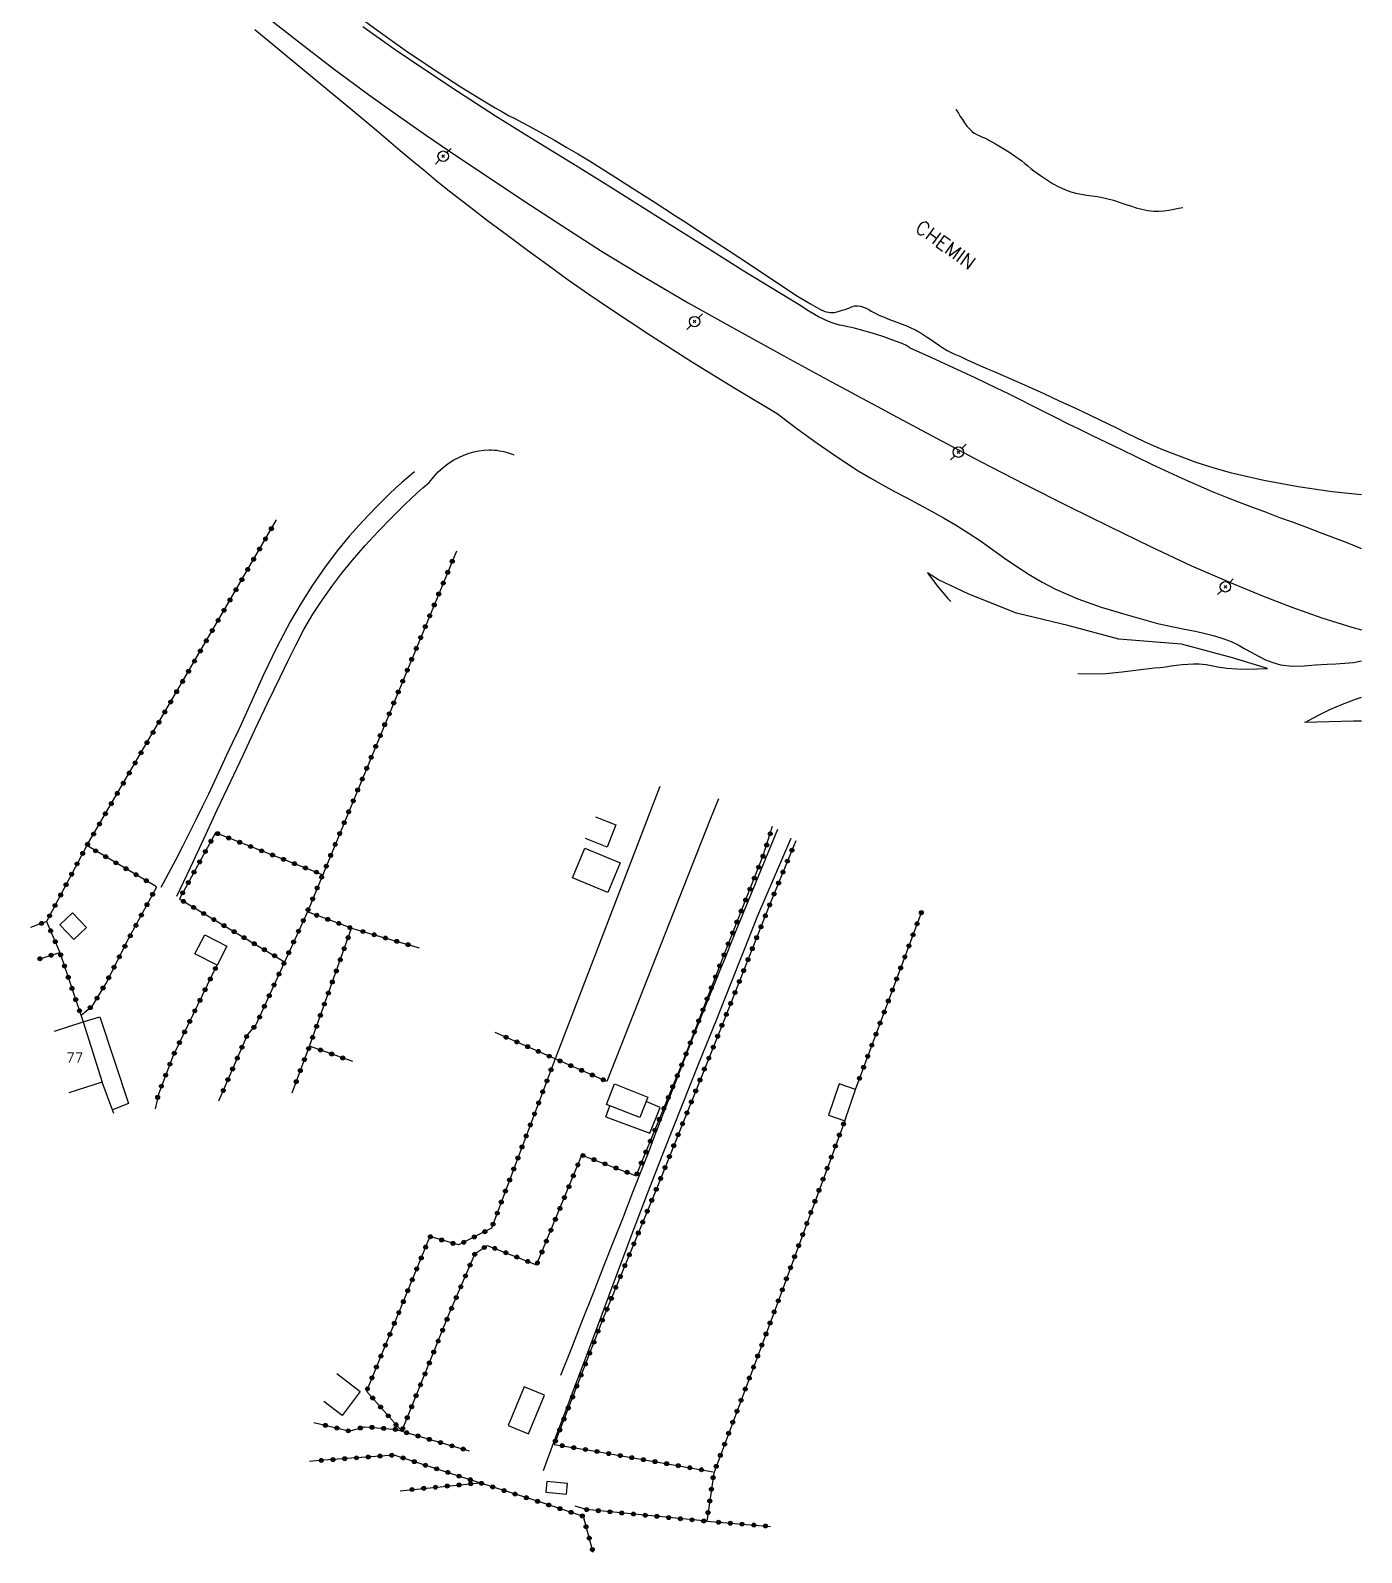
# Model space of a CAD drawing. Header units: millimetres. Extents: x 112268 to 113000, y 154998 to 156000.
# Drawn here: x 112830.5 to 113000, y 155309.7 to 155503.5 of the extents above; entities that cross this region are included whole.
import ezdxf
from ezdxf.enums import TextEntityAlignment as Align

# ---------------------------------------------------------------- set-up
doc = ezdxf.new("R2010")
doc.units = ezdxf.units.MM
doc.layers.get('0').update_dxf_attribs({"linetype": 'CONTINUOUS'})
for name, color, linetype in [('W0071', 7, 'CONTINUOUS'), ('W0101', 7, 'CONTINUOUS'), ('W0104', 1, 'CONTINUOUS'), ('W0211', 2, 'CONTINUOUS'), ('W0214', 2, 'CONTINUOUS'), ('W0241', 7, 'CONTINUOUS'), ('W0323', 7, 'CONTINUOUS'), ('W0330', 7, 'CONTINUOUS'), ('W0473', 7, 'CONTINUOUS'), ('W0515', 5, 'CONTINUOUS'), ('W0989', 7, 'CONTINUOUS'), ('W0991', 7, 'CONTINUOUS')]:
    doc.layers.add(name, color=color, linetype=linetype)
doc.styles.get("Standard").update_dxf_attribs({"font": 'romans.shx', "width": 0.85})

# ---------------------------------------------------------------- blocks, each defined once
blk = doc.blocks.new('T473')
for p, q in [((-0.166667, 0.166667), (0.166667, -0.166667)), ((-0.166667, -0.166667), (0.166667, 0.166667)), ((0.500001, 0.500001), (1.000002, 1.000002)), ((-1.000002, -1.000002), (-0.500001, -0.500001))]:
    blk.add_line(p, q)
blk.add_ellipse((0, 0), major_axis=(0.471405, 0.471405), ratio=1, start_param=5.4977871438, end_param=11.780972451)
blk = doc.blocks.new('t323o')
at = {"color": 0, "linetype": 'Continuous'}
for radius in [0.25, 0.15]:
    blk.add_circle((0, 0), radius, dxfattribs=at)

msp = doc.modelspace()

# ---------------------------------------------------------------- linework, layer by layer
at = {"layer": 'W0071'}
for points in [[(112860.61, 155505.19), (112864.87, 155501.85), (112869.17, 155498.56), (112873.52, 155495.34), (112877.2, 155492.7), (112880.92, 155490.12), (112884.66, 155487.57), (112888.42, 155485.06), (112893.33, 155481.8), (112898.26, 155478.57), (112903.22, 155475.4), (112908.24, 155472.32), (112914.22, 155468.82), (112920.26, 155465.43), (112926.34, 155462.1), (112932.42, 155458.78), (112934.39, 155457.71), (112936.36, 155456.65), (112938.34, 155455.6), (112940.32, 155454.56)], [(112942.51, 155463.05), (112942.5, 155463.05), (112942.5, 155463.06), (112942.49, 155463.07), (112942.48, 155463.08), (112941.94, 155463.41), (112941.35, 155463.67), (112940.76, 155463.89), (112940.17, 155464.11), (112939.14, 155464.47), (112938.11, 155464.8), (112937.07, 155465.11), (112936.03, 155465.41), (112935.54, 155465.54), (112935.05, 155465.65), (112934.56, 155465.76), (112934.06, 155465.86), (112933.57, 155465.97), (112933.08, 155466.1), (112932.59, 155466.24), (112932.12, 155466.42), (112930.82, 155467.04), (112929.59, 155467.76), (112928.38, 155468.53), (112927.17, 155469.28), (112921.46, 155472.77), (112915.79, 155476.32), (112910.13, 155479.89), (112904.46, 155483.45), (112899.55, 155486.48), (112894.62, 155489.5), (112889.72, 155492.55), (112884.87, 155495.69), (112880.81, 155498.38), (112876.78, 155501.1), (112872.8, 155503.92)], [(113000, 155437.5), (112999.84, 155437.56), (112998.16, 155438.23), (112996.46, 155438.89), (112994.77, 155439.54), (112993.05, 155440.19), (112991.33, 155440.82), (112989.6, 155441.45), (112987.88, 155442.09), (112986.16, 155442.73), (112984.44, 155443.38), (112982.73, 155444.05), (112981.03, 155444.75), (112977.14, 155446.45), (112973.29, 155448.24), (112969.46, 155450.07), (112965.64, 155451.92), (112964.12, 155452.66), (112962.6, 155453.41), (112961.09, 155454.16), (112959.58, 155454.93), (112958.06, 155455.69), (112956.55, 155456.45), (112955.04, 155457.2), (112953.51, 155457.93), (112950.77, 155459.24), (112948.03, 155460.53), (112945.27, 155461.79), (112942.51, 155463.05)], [(112940.32, 155454.56), (112945.88, 155451.56), (112951.46, 155448.61), (112957.08, 155445.72), (112962.72, 155442.89), (112967.91, 155440.32), (112973.11, 155437.78), (112978.36, 155435.33), (112983.67, 155433.01), (112987.39, 155431.5), (112991.14, 155430.05), (112994.93, 155428.71), (112998.76, 155427.51), (113000, 155427.17)], [(112881.25, 155445.91), (112881.81, 155446.61), (112882.42, 155447.27), (112883.09, 155447.87), (112883.8, 155448.42), (112884.4, 155448.8), (112885.02, 155449.13), (112885.67, 155449.41), (112886.34, 155449.65), (112886.96, 155449.82), (112887.59, 155449.95), (112888.22, 155450.03), (112888.86, 155450.07), (112889.2, 155450.08), (112889.53, 155450.06), (112889.86, 155450.03), (112890.2, 155449.98), (112890.75, 155449.86), (112891.3, 155449.71), (112891.84, 155449.53), (112892.03, 155449.46)], [(112879.4, 155447.29), (112878.57, 155446.62), (112877.76, 155445.92), (112876.96, 155445.21), (112876.19, 155444.48), (112874.45, 155442.74), (112872.75, 155440.96), (112871.1, 155439.12), (112869.54, 155437.21), (112867.92, 155435.06), (112866.4, 155432.84), (112864.96, 155430.57), (112863.59, 155428.26), (112861.8, 155424.88), (112860.17, 155421.43), (112858.6, 155417.95), (112857, 155414.49), (112856.22, 155412.85), (112855.44, 155411.2), (112854.67, 155409.56), (112853.9, 155407.91), (112853.13, 155406.27), (112852.34, 155404.62), (112851.55, 155402.99), (112850.74, 155401.36), (112849.85, 155399.6), (112848.95, 155397.86), (112848.02, 155396.12), (112847.08, 155394.39)], [(112849.13, 155393.25), (112850.84, 155396.92), (112852.55, 155400.58), (112854.27, 155404.24), (112855.99, 155407.9), (112857.55, 155411.22), (112859.1, 155414.54), (112860.66, 155417.85), (112862.27, 155421.14), (112863.26, 155423.17), (112864.26, 155425.21), (112865.3, 155427.22), (112866.44, 155429.18), (112867.61, 155430.97), (112868.85, 155432.7), (112870.15, 155434.4), (112871.5, 155436.05), (112873.1, 155437.9), (112874.76, 155439.69), (112876.46, 155441.44), (112878.2, 155443.17), (112878.94, 155443.87), (112879.7, 155444.57), (112880.46, 155445.25), (112881.25, 155445.91)], [(112992.87, 155415.43), (112994.41, 155416.27), (112995.97, 155417.03), (112997.58, 155417.72), (112999.21, 155418.33), (113000, 155418.58)], [(112925.63, 155401.75), (112925.63, 155401.75), (112925.63, 155401.75), (112925.63, 155401.75), (112920.29, 155388.86), (112919.61, 155387.14), (112918.93, 155385.43), (112918.23, 155383.72), (112917.54, 155382.01), (112916.84, 155380.3), (112916.15, 155378.59), (112915.46, 155376.88), (112914.78, 155375.17), (112913.97, 155373.1), (112913.17, 155371.04), (112912.37, 155368.97), (112911.57, 155366.9), (112910.77, 155364.83), (112909.97, 155362.75), (112909.17, 155360.69), (112908.37, 155358.62), (112907.16, 155355.52), (112905.94, 155352.42), (112904.73, 155349.33), (112903.51, 155346.23), (112902.13, 155342.73), (112900.75, 155339.23), (112899.37, 155335.73), (112897.99, 155332.23)], [(112895.81, 155320.17), (112897.15, 155323.76), (112898.5, 155327.34), (112899.85, 155330.92), (112901.19, 155334.5), (112903.15, 155339.73), (112905.11, 155344.97), (112907.08, 155350.2), (112909.07, 155355.42), (112911.24, 155360.98), (112913.44, 155366.53), (112915.66, 155372.07), (112917.87, 155377.62), (112919.62, 155382.01), (112921.37, 155386.4), (112923.13, 155390.79), (112927.34, 155400.66), (112927.34, 155400.66), (112927.34, 155400.66), (112927.34, 155400.66)]]:
    msp.add_lwpolyline(points, dxfattribs=at)
at = {"layer": 'W0101'}
msp.add_lwpolyline([(112833.54, 155376.1), (112837.2, 155377.26), (112839.63, 155369.59), (112835.37, 155368.24)], dxfattribs=at)
at = {"layer": 'W0104'}
for points in [[(112902.44, 155403.36), (112905.04, 155402.33), (112903.93, 155399.52), (112901.17, 155400.61)], [(112837.2, 155377.26), (112839.32, 155377.92), (112842.97, 155366.88), (112840.91, 155366.06)], [(112841.08, 155365.58), (112839.63, 155369.59)], [(112903.75, 155365.19), (112909.35, 155363.08), (112910.67, 155366.38), (112908.87, 155367.13)], [(112903.75, 155365.19), (112904.28, 155366.59)], [(112869.48, 155332.49), (112872.48, 155330.2), (112870.17, 155327.17), (112867.83, 155328.95)]]:
    msp.add_lwpolyline(points, dxfattribs=at)
for points in [[(112901.07, 155399.36), (112905.59, 155397.49), (112904.02, 155393.72), (112899.51, 155395.59)], [(112835.83, 155391.14), (112834.23, 155389.63), (112836.01, 155387.75), (112837.61, 155389.26), (112835.83, 155391.14)], [(112852.69, 155388.36), (112855.49, 155386.91), (112854.24, 155384.48), (112851.43, 155385.92)], [(112904.87, 155369.36), (112909.1, 155367.69), (112908.07, 155365.1), (112903.85, 155366.76)], [(112934.17, 155364.68), (112935.53, 155368.67), (112933.49, 155369.37), (112932.12, 155365.38)], [(112893.37, 155330.82), (112891.33, 155325.88), (112893.91, 155324.81), (112895.95, 155329.76)], [(112896.1, 155317.41), (112898.74, 155317.14), (112898.88, 155318.5), (112896.25, 155318.77)]]:
    msp.add_lwpolyline(points, close=True, dxfattribs=at)
at = {"layer": 'W0211'}
for points in [[(112859.06, 155503.59), (112863.23, 155500.16), (112867.39, 155496.73), (112871.55, 155493.29), (112873.06, 155492.03), (112874.57, 155490.76), (112876.07, 155489.48), (112877.58, 155488.21), (112879.08, 155486.94), (112880.6, 155485.68), (112882.12, 155484.43), (112883.65, 155483.2), (112886.16, 155481.23), (112888.69, 155479.3), (112891.23, 155477.4), (112893.79, 155475.51), (112896.37, 155473.62), (112898.97, 155471.75), (112901.58, 155469.91), (112904.22, 155468.11), (112909.49, 155464.65), (112914.8, 155461.26), (112920.17, 155457.94), (112925.57, 155454.71)], [(112925.57, 155454.71), (112928.09, 155452.79), (112930.65, 155450.94), (112933.26, 155449.15), (112935.91, 155447.43), (112937.43, 155446.52), (112938.97, 155445.64), (112940.52, 155444.79), (112942.09, 155443.96), (112943.65, 155443.13), (112945.21, 155442.29), (112946.76, 155441.43), (112948.29, 155440.54), (112949.89, 155439.54), (112951.45, 155438.49), (112953, 155437.4), (112954.54, 155436.31), (112956.1, 155435.24), (112957.68, 155434.2), (112959.31, 155433.24), (112961, 155432.36), (112963.88, 155431.11), (112966.84, 155430.07), (112969.84, 155429.16), (112972.84, 155428.3), (112974.03, 155427.98), (112975.24, 155427.71), (112976.45, 155427.47), (112977.66, 155427.23), (112978.87, 155426.99), (112980.08, 155426.72), (112981.28, 155426.41), (112982.46, 155426.04), (112983.39, 155425.68), (112984.28, 155425.25), (112985.15, 155424.77), (112986.01, 155424.28), (112986.88, 155423.8), (112987.78, 155423.37), (112988.72, 155423), (112989.69, 155422.73), (112991.17, 155422.55), (112992.67, 155422.58), (112994.15, 155422.7), (112995.61, 155422.81), (112996.73, 155422.86), (112997.85, 155422.91), (112998.97, 155423.01), (113000, 155423.21)], [(112988.03, 155422.24), (112983.57, 155423.59), (112977.05, 155425.36), (112969.08, 155425.98), (112962.77, 155427.67), (112956.05, 155429.31), (112950, 155431.72), (112946.13, 155433.53), (112944.71, 155434.45)], [(112992.75, 155415.43), (112995.86, 155415.5), (112998.96, 155415.57), (113000, 155415.59)]]:
    msp.add_lwpolyline(points, dxfattribs=at)
at = {"layer": 'W0214'}
for points in [[(112944.71, 155434.45), (112945.96, 155432.77), (112947.31, 155431.17), (112947.7, 155430.76)], [(112963.87, 155421.62), (112965.32, 155421.56), (112967.41, 155421.6), (112969.49, 155421.81), (112971.56, 155422.09), (112973.62, 155422.32), (112974.33, 155422.39), (112975.04, 155422.48), (112975.75, 155422.58), (112976.45, 155422.67), (112977.17, 155422.75), (112977.88, 155422.82), (112978.59, 155422.85), (112979.31, 155422.85), (112979.75, 155422.82), (112980.19, 155422.76), (112980.62, 155422.69), (112981.06, 155422.6), (112981.49, 155422.51), (112981.92, 155422.43), (112982.35, 155422.36), (112982.79, 155422.31), (112984.1, 155422.22), (112985.41, 155422.18), (112986.72, 155422.19), (112988.03, 155422.24)]]:
    msp.add_lwpolyline(points, dxfattribs=at)
at = {"layer": 'W0241'}
for points in [[(112872.56, 155505.03), (112874.77, 155503.42), (112878.2, 155500.99), (112881.68, 155498.63), (112885.21, 155496.34), (112888.79, 155494.13), (112889.64, 155493.63), (112890.5, 155493.14), (112891.36, 155492.67), (112892.23, 155492.21), (112893.1, 155491.75), (112893.97, 155491.28), (112894.84, 155490.81), (112895.7, 155490.34), (112897.2, 155489.49), (112898.69, 155488.63), (112900.18, 155487.76), (112901.66, 155486.88), (112904.42, 155485.16), (112907.17, 155483.42), (112909.9, 155481.65), (112912.63, 155479.88), (112913.98, 155479.01), (112915.32, 155478.13), (112916.67, 155477.25), (112918.01, 155476.37), (112919.35, 155475.49), (112920.69, 155474.6), (112922.03, 155473.72), (112923.38, 155472.85), (112924.97, 155471.78), (112926.56, 155470.7), (112928.16, 155469.65), (112929.82, 155468.67), (112930.4, 155468.34), (112930.99, 155468), (112931.63, 155467.71), (112932.31, 155467.56), (112932.84, 155467.57), (112933.36, 155467.69), (112933.86, 155467.86), (112934.34, 155468.01), (112934.52, 155468.06), (112934.7, 155468.13), (112934.87, 155468.21), (112935.04, 155468.28), (112935.22, 155468.35), (112935.41, 155468.4), (112935.6, 155468.43), (112935.8, 155468.44), (112936.18, 155468.38), (112936.55, 155468.27), (112936.9, 155468.12), (112937.24, 155467.94), (112937.56, 155467.76), (112937.88, 155467.57), (112938.21, 155467.39), (112938.54, 155467.23), (112939.11, 155467), (112939.67, 155466.78), (112940.24, 155466.56), (112940.81, 155466.34), (112941.38, 155466.12), (112941.94, 155465.9), (112942.5, 155465.66), (112943.06, 155465.41), (112943.18, 155465.35), (112943.3, 155465.29), (112943.41, 155465.23), (112943.53, 155465.16), (112943.91, 155464.93), (112944.29, 155464.69), (112944.66, 155464.44), (112945.03, 155464.2), (112945.58, 155463.83), (112946.13, 155463.46), (112946.67, 155463.09), (112947.21, 155462.72)], [(112947.21, 155462.72), (112948.06, 155462.33), (112948.91, 155461.95), (112949.76, 155461.56), (112950.61, 155461.18), (112951.47, 155460.8), (112952.34, 155460.42), (112953.21, 155460.04), (112954.07, 155459.66), (112954.94, 155459.28), (112955.81, 155458.9), (112956.67, 155458.52), (112957.54, 155458.13), (112959.52, 155457.24), (112961.5, 155456.34), (112963.47, 155455.43), (112965.44, 155454.51), (112966.59, 155453.96), (112967.73, 155453.4), (112968.87, 155452.84), (112970.01, 155452.27), (112971.15, 155451.71), (112972.3, 155451.16), (112973.46, 155450.64), (112974.63, 155450.14), (112976.75, 155449.31), (112978.9, 155448.53), (112981.07, 155447.83), (112983.27, 155447.22), (112987.57, 155446.24), (112991.91, 155445.43), (112996.27, 155444.8), (113000, 155444.4)]]:
    msp.add_lwpolyline(points, dxfattribs=at)
at = {"layer": 'W0323'}
for points in [[(112846.53, 155394.47), (112837.65, 155399.7), (112845.65, 155413.37), (112855.78, 155430.77), (112861.8, 155441.16)], [(112884.73, 155437.18), (112884.73, 155437.18), (112865.74, 155391.28), (112859.2, 155376.88), (112858.13, 155375.67), (112854.43, 155367.15)], [(112897.31, 155372.57), (112889.19, 155350.99), (112884.97, 155348.86), (112881.35, 155349.93), (112873.29, 155330.27), (112877.76, 155325.14), (112883.77, 155340.01), (112887.1, 155347.76), (112888.66, 155348.8), (112894.94, 155346.32), (112900.71, 155360.31), (112907.62, 155357.68), (112913.6, 155372.24), (112918.98, 155386.27), (112923.81, 155398.45), (112925, 155402.16)], [(112837.65, 155399.7), (112832.53, 155390.05), (112830.47, 155389.29)], [(112866.96, 155396.29), (112854.05, 155401.32), (112849.44, 155392.91), (112862.85, 155384.91)], [(112927.93, 155400.29), (112924.64, 155392.23), (112918.69, 155377.18), (112910.32, 155356.29), (112903.42, 155339.54), (112897.17, 155323.48), (112902.14, 155322.65), (112917.41, 155319.98)], [(112866.96, 155396.29), (112867.66, 155396.02)], [(112836.95, 155378.1), (112838.38, 155379.32), (112840.06, 155382.12), (112843.02, 155387.9), (112846.56, 155394.47)], [(112832.53, 155390.05), (112834.22, 155386.1)], [(112863.79, 155368.25), (112866.01, 155374.17), (112871.37, 155389.19), (112865.74, 155391.28)], [(112935.53, 155368.67), (112944.02, 155391.41)], [(112871.37, 155389.19), (112879.97, 155386.68)], [(112831.42, 155385.21), (112834.22, 155386.1), (112837.2, 155377.26)], [(112854.23, 155384.47), (112848.66, 155372.99), (112846.77, 155368.04), (112846.35, 155366.19)], [(112903.87, 155369.69), (112889.68, 155375.91)], [(112871.52, 155372.23), (112866.01, 155374.17)], [(112934.17, 155364.68), (112924.76, 155339.16), (112917.49, 155319.83), (112916.62, 155313.68), (112901.25, 155315.18), (112899.86, 155315.6)], [(112866.58, 155326.24), (112871.04, 155325.18)], [(112871.04, 155325.17), (112873.07, 155325.71), (112877.13, 155325.36), (112877.76, 155325.14), (112886.35, 155322.65)], [(112902.13, 155309.7), (112900.89, 155314.3), (112895.19, 155316.19), (112885.4, 155319.32), (112876.8, 155322.11), (112867.26, 155321.41), (112866.02, 155321.3)], [(112877.58, 155317.58), (112887.74, 155318.58)], [(112916.62, 155313.68), (112924.71, 155313.03)]]:
    msp.add_lwpolyline(points, dxfattribs=at)
at = {"layer": 'W0330'}
for points in [[(112910.64, 155407.24), (112897.3, 155372.57)], [(112918.11, 155405.65), (112917.01, 155402.93), (112903.87, 155369.69)]]:
    msp.add_lwpolyline(points, dxfattribs=at)
at = {"layer": 'W0515'}
msp.add_lwpolyline([(112948.32, 155493.46), (112948.38, 155493.37), (112948.65, 155492.96), (112948.9, 155492.54), (112949.16, 155492.13), (112949.43, 155491.71), (112949.73, 155491.31), (112950.05, 155490.94), (112950.41, 155490.6), (112950.65, 155490.42), (112950.91, 155490.26), (112951.18, 155490.13), (112951.45, 155490.01), (112951.72, 155489.9), (112951.99, 155489.79), (112952.26, 155489.67), (112952.52, 155489.53), (112953.39, 155489.04), (112954.24, 155488.53), (112955.09, 155488.01), (112955.92, 155487.45), (112956.32, 155487.16), (112956.72, 155486.86), (112957.11, 155486.55), (112957.5, 155486.23), (112957.89, 155485.91), (112958.28, 155485.6), (112958.68, 155485.3), (112959.09, 155485.02), (112959.86, 155484.51), (112960.64, 155484.01), (112961.46, 155483.55), (112962.31, 155483.17), (112962.97, 155482.95), (112963.63, 155482.78), (112964.31, 155482.64), (112964.99, 155482.52), (112965.67, 155482.42), (112966.34, 155482.32), (112967.02, 155482.2), (112967.69, 155482.05), (112968.42, 155481.86), (112969.14, 155481.63), (112969.85, 155481.38), (112970.57, 155481.14), (112971.29, 155480.91), (112972.03, 155480.71), (112972.78, 155480.56), (112973.54, 155480.47), (112974.18, 155480.46), (112974.82, 155480.5), (112975.45, 155480.59), (112976.08, 155480.71), (112976.7, 155480.84), (112977.23, 155480.94)], dxfattribs=at)

# ---------------------------------------------------------------- block references
at = {"layer": 'W0323'}
for p, rotation in [((112861.16, 155440.05), 59.89434312290889), ((112860.41, 155438.75), 59.89434312290889), ((112858.9, 155436.16), 59.89434312290889), ((112859.66, 155437.46), 59.89434312290889), ((112858.15, 155434.86), 59.89434312290889), ((112883.62, 155434.5), 247.5242850069027), ((112884.19, 155435.89), 247.5242850069027), ((112856.65, 155432.27), 59.89434312290889), ((112857.4, 155433.56), 59.89434312290889), ((112883.05, 155433.12), 247.5242850069027), ((112855.89, 155430.97), 59.89434312290889), ((112881.9, 155430.34), 247.5242850069027), ((112882.47, 155431.73), 247.5242850069027), ((112854.38, 155428.37), 59.80153438494147), ((112855.14, 155429.67), 59.80153438494147), ((112881.33, 155428.96), 247.5242850069027), ((112853.63, 155427.08), 59.80153438494147), ((112880.75, 155427.57), 247.5242850069027), ((112852.12, 155424.49), 59.80153438494147), ((112852.88, 155425.78), 59.80153438494147), ((112879.61, 155424.8), 247.5242850069027), ((112880.18, 155426.19), 247.5242850069027), ((112851.37, 155423.19), 59.80153438494147), ((112879.03, 155423.41), 247.5242850069027), ((112849.86, 155420.6), 59.80153438494147), ((112850.61, 155421.89), 59.80153438494147), ((112877.89, 155420.64), 247.5242850069027), ((112878.46, 155422.03), 247.5242850069027), ((112849.1, 155419.3), 59.80153438494147), ((112877.31, 155419.26), 247.5242850069027), ((112847.59, 155416.71), 59.80153438494147), ((112848.35, 155418), 59.80153438494147), ((112876.74, 155417.87), 247.5242850069027), ((112846.84, 155415.41), 59.80153438494147), ((112875.59, 155415.1), 247.5242850069027), ((112876.17, 155416.48), 247.5242850069027), ((112845.33, 155412.82), 59.66779168903848), ((112846.09, 155414.11), 59.80153438494147), ((112875.02, 155413.71), 247.5242850069027), ((112844.57, 155411.52), 59.66779168903848), ((112873.87, 155410.94), 247.5242850069027), ((112874.45, 155412.33), 247.5242850069027), ((112843.06, 155408.93), 59.66779168903848), ((112843.81, 155410.23), 59.66779168903848), ((112873.3, 155409.55), 247.5242850069027), ((112842.3, 155407.64), 59.66779168903848), ((112872.73, 155408.17), 247.5242850069027), ((112840.78, 155405.05), 59.66779168903848), ((112841.54, 155406.34), 59.66779168903848), ((112871.58, 155405.4), 247.5242850069027), ((112872.15, 155406.78), 247.5242850069027), ((112840.03, 155403.76), 59.66779168903848), ((112871, 155404.01), 247.5242850069027), ((112838.51, 155401.17), 59.66779168903848), ((112839.27, 155402.46), 59.66779168903848), ((112854.32, 155401.22), 158.7070877678248), ((112869.86, 155401.24), 247.5242850069027), ((112870.43, 155402.62), 247.5242850069027), ((112924.69, 155401.2), 72.14210600809771), ((112837.75, 155399.87), 59.66779168903848), ((112853.47, 155400.26), 241.2423046327798), ((112855.72, 155400.68), 158.7070877678248), ((112857.12, 155400.13), 158.7070877678248), ((112858.51, 155399.59), 158.7070877678248), ((112869.28, 155399.85), 247.5242850069027), ((112924.23, 155399.77), 72.14210600809771), ((112836.42, 155397.38), 242.0539452765357), ((112837.13, 155398.71), 242.0539452765357), ((112838.77, 155399.04), 149.4693113377437), ((112840.07, 155398.28), 149.4693113377437), ((112841.36, 155397.51), 149.4693113377437), ((112852.03, 155397.63), 241.2423046327798), ((112852.75, 155398.95), 241.2423046327798), ((112859.91, 155399.04), 158.7070877678248), ((112861.31, 155398.5), 158.7070877678248), ((112862.71, 155397.95), 158.7070877678248), ((112864.1, 155397.41), 158.7070877678248), ((112868.71, 155398.46), 247.5242850069027), ((112923.77, 155398.35), 68.36105064253148), ((112926.88, 155397.72), 247.8364703220873), ((112927.45, 155399.11), 247.8364703220873), ((112835.72, 155396.06), 242.0539452765357), ((112842.65, 155396.75), 149.4693113377437), ((112843.94, 155395.99), 149.4693113377437), ((112845.23, 155395.23), 149.4693113377437), ((112851.31, 155396.32), 241.2423046327798), ((112865.5, 155396.86), 158.7070877678248), ((112866.9, 155396.32), 158.7070877678248), ((112867.56, 155395.69), 247.5242850069027), ((112868.14, 155397.08), 247.5242850069027), ((112922.66, 155395.56), 68.36105064253148), ((112923.21, 155396.95), 68.36105064253148), ((112926.32, 155396.33), 247.8364703220873), ((112834.32, 155393.41), 242.0539452765357), ((112835.02, 155394.73), 242.0539452765357), ((112846.03, 155393.5), 61.67842416931872), ((112849.86, 155393.69), 241.2423046327798), ((112850.58, 155395), 241.2423046327798), ((112866.99, 155394.31), 247.5242850069027), ((112922.11, 155394.16), 68.36105064253148), ((112925.18, 155393.55), 247.8364703220873), ((112925.75, 155394.94), 247.8364703220873), ((112833.61, 155392.08), 242.0539452765357), ((112845.32, 155392.18), 61.67842416931872), ((112849.97, 155392.6), 329.1715246559808), ((112851.25, 155391.83), 329.1715246559808), ((112865.84, 155391.53), 247.5242850069027), ((112866.42, 155392.92), 247.5242850069027), ((112921, 155391.37), 68.36105064253148), ((112921.56, 155392.77), 68.36105064253148), ((112924.62, 155392.16), 248.4017405403778), ((112831.88, 155389.8), 200.2436881452675), ((112832.91, 155390.76), 242.0539452765357), ((112843.9, 155389.54), 61.67842416931872), ((112844.61, 155390.86), 61.67842416931872), ((112852.54, 155391.06), 329.1715246559808), ((112853.83, 155390.29), 329.1715246559808), ((112855.12, 155389.52), 329.1715246559808), ((112865.23, 155390.16), 245.5881185030432), ((112866.93, 155390.84), 159.5936538656751), ((112868.34, 155390.32), 159.5936538656751), ((112869.75, 155389.79), 159.5936538656751), ((112920.45, 155389.98), 68.36105064253148), ((112924.07, 155390.77), 248.4017405403778), ((112943.4, 155389.75), 69.52980844793463), ((112943.93, 155391.16), 69.52980844793463), ((112833.04, 155388.86), 293.2056068960657), ((112843.19, 155388.22), 61.67842416931872), ((112856.41, 155388.75), 329.1715246559808), ((112857.69, 155387.98), 329.1715246559808), ((112864.61, 155388.8), 245.5881185030432), ((112870.94, 155387.99), 70.35970773311968), ((112871.15, 155389.27), 159.5936538656751), ((112872.81, 155388.77), 343.7194376027822), ((112874.25, 155388.35), 343.7194376027822), ((112875.69, 155387.93), 343.7194376027822), ((112877.13, 155387.51), 343.7194376027822), ((112919.9, 155388.59), 68.36105064253148), ((112922.96, 155387.98), 248.4017405403778), ((112923.51, 155389.37), 248.4017405403778), ((112942.88, 155388.35), 69.52980844793463), ((112833.11, 155385.75), 17.62894257382861), ((112833.63, 155387.48), 293.2056068960657), ((112834.33, 155385.79), 288.6271441570354), ((112841.81, 155385.55), 62.8867371952848), ((112842.5, 155386.89), 62.8867371952848), ((112858.98, 155387.21), 329.1715246559808), ((112860.27, 155386.45), 329.1715246559808), ((112861.56, 155385.68), 329.1715246559808), ((112863.37, 155386.07), 245.5881185030432), ((112863.99, 155387.43), 245.5881185030432), ((112870.43, 155386.58), 70.35970773311968), ((112878.57, 155387.09), 343.7194376027822), ((112918.8, 155385.79), 69.04460201182535), ((112919.34, 155387.19), 68.36105064253148), ((112922.41, 155386.58), 248.4017405403778), ((112942.35, 155386.94), 69.52980844793463), ((112831.68, 155385.3), 17.62894257382861), ((112834.81, 155384.37), 288.6271441570354), ((112841.13, 155384.22), 62.8867371952848), ((112854.03, 155384.06), 244.1054904399315), ((112862.75, 155384.7), 245.5881185030432), ((112869.43, 155383.75), 70.35970773311968), ((112869.93, 155385.17), 70.35970773311968), ((112918.26, 155384.39), 69.04460201182535), ((112921.31, 155383.79), 248.4017405403778), ((112921.86, 155385.19), 248.4017405403778), ((112941.3, 155384.13), 69.52980844793463), ((112941.83, 155385.54), 69.52980844793463), ((112835.29, 155382.94), 288.6271441570354), ((112840.45, 155382.88), 62.8867371952848), ((112853.38, 155382.71), 244.1054904399315), ((112861.51, 155381.97), 245.5881185030432), ((112862.13, 155383.34), 245.5881185030432), ((112868.92, 155382.34), 70.35970773311968), ((112917.72, 155382.99), 69.04460201182535), ((112920.75, 155382.4), 248.4017405403778), ((112940.78, 155382.73), 69.52980844793463), ((112835.77, 155381.52), 288.6271441570354), ((112836.24, 155380.1), 288.6271441570354), ((112838.95, 155380.28), 59.02722950060858), ((112839.72, 155381.57), 59.02722950060858), ((112852.07, 155380.01), 244.1054904399315), ((112852.72, 155381.36), 244.1054904399315), ((112860.89, 155380.6), 245.5881185030432), ((112868.42, 155380.93), 70.35970773311968), ((112916.65, 155380.19), 69.04460201182535), ((112917.19, 155381.59), 69.04460201182535), ((112920.2, 155381), 248.4017405403778), ((112939.73, 155379.92), 69.52980844793463), ((112940.26, 155381.32), 69.52980844793463), ((112836.72, 155378.68), 288.6271441570354), ((112838.09, 155379.07), 40.41919367637573), ((112851.41, 155378.67), 244.1054904399315), ((112859.65, 155377.87), 245.5881185030432), ((112860.27, 155379.24), 245.5881185030432), ((112867.41, 155378.1), 70.35970773311968), ((112867.91, 155379.52), 70.35970773311968), ((112916.11, 155378.79), 69.04460201182535), ((112919.1, 155378.21), 248.4017405403778), ((112919.65, 155379.61), 248.4017405403778), ((112939.21, 155378.51), 69.52980844793463), ((112850.1, 155375.97), 244.1054904399315), ((112850.76, 155377.32), 244.1054904399315), ((112858.93, 155376.57), 228.3134253997179), ((112866.91, 155376.69), 70.35970773311968), ((112915.04, 155375.99), 69.04460201182535), ((112915.58, 155377.39), 69.04460201182535), ((112918.54, 155376.82), 248.1654961649303), ((112938.68, 155377.11), 69.52980844793463), ((112849.45, 155374.62), 244.1054904399315), ((112857.41, 155374.03), 246.5598871818501), ((112858.01, 155375.4), 246.5598871818501), ((112866.4, 155375.28), 70.35970773311968), ((112891.05, 155375.31), 156.3068197221352), ((112892.43, 155374.71), 156.3068197221352), ((112893.8, 155374.11), 156.3068197221352), ((112914.5, 155374.59), 69.04460201182535), ((112917.43, 155374.04), 248.1654961649303), ((112917.99, 155375.43), 248.1654961649303), ((112937.63, 155374.3), 69.52980844793463), ((112938.16, 155375.7), 69.52980844793463), ((112848.79, 155373.27), 244.1054904399315), ((112856.82, 155372.65), 246.5598871818501), ((112865.37, 155372.46), 69.52516478581002), ((112865.89, 155373.87), 69.52516478581002), ((112867.42, 155373.67), 160.6034284061661), ((112868.83, 155373.17), 160.6034284061661), ((112870.25, 155372.67), 160.6034284061661), ((112895.17, 155373.5), 156.3068197221352), ((112896.55, 155372.9), 156.3068197221352), ((112897.92, 155372.3), 156.3068197221352), ((112913.97, 155373.19), 69.04460201182535), ((112916.87, 155372.64), 248.1654961649303), ((112937.11, 155372.89), 69.52980844793463), ((112847.7, 155370.48), 249.0781719908315), ((112848.23, 155371.88), 249.0781719908315), ((112856.22, 155371.27), 246.5598871818501), ((112864.84, 155371.06), 69.52516478581002), ((112896.78, 155371.17), 249.3927718826617), ((112899.29, 155371.69), 156.3068197221352), ((112900.67, 155371.09), 156.3068197221352), ((112902.04, 155370.49), 156.3068197221352), ((112912.85, 155370.4), 67.66304305897458), ((112913.42, 155371.79), 67.66304305897458), ((112916.31, 155371.25), 248.1654961649303), ((112936.06, 155370.08), 69.52980844793463), ((112936.58, 155371.48), 69.52980844793463), ((112847.16, 155369.08), 249.0781719908315), ((112855.03, 155368.52), 246.5598871818501), ((112855.62, 155369.9), 246.5598871818501), ((112864.32, 155369.65), 69.52516478581002), ((112895.72, 155368.36), 249.3927718826617), ((112896.25, 155369.76), 249.3927718826617), ((112903.42, 155369.89), 156.3068197221352), ((112912.28, 155369.02), 67.66304305897458), ((112915.2, 155368.47), 248.1654961649303), ((112915.75, 155369.86), 248.1654961649303), ((112846.68, 155367.66), 257.2618971770131), ((112895.2, 155366.95), 249.3927718826617), ((112911.14, 155366.24), 67.66304305897458), ((112911.71, 155367.63), 67.66304305897458), ((112914.64, 155367.07), 248.1654961649303), ((112894.67, 155365.55), 249.3927718826617), ((112910.57, 155364.85), 67.66304305897458), ((112913.52, 155364.29), 248.1654961649303), ((112914.08, 155365.68), 248.1654961649303), ((112934.02, 155364.26), 249.7607834363902), ((112893.61, 155362.74), 249.3927718826617), ((112894.14, 155364.15), 249.3927718826617), ((112910, 155363.47), 67.66304305897458), ((112912.96, 155362.9), 248.1654961649303), ((112933.5, 155362.86), 249.7607834363902), ((112893.08, 155361.34), 249.3927718826617), ((112908.86, 155360.69), 67.66304305897458), ((112909.43, 155362.08), 67.66304305897458), ((112912.41, 155361.5), 248.1654961649303), ((112932.98, 155361.45), 249.7607834363902), ((112892.03, 155358.53), 249.3927718826617), ((112892.56, 155359.93), 249.3927718826617), ((112900.19, 155359.06), 67.59597299949425), ((112900.85, 155360.25), 339.2227506547152), ((112902.25, 155359.72), 339.2227506547152), ((112903.65, 155359.19), 339.2227506547152), ((112905.05, 155358.66), 339.2227506547152), ((112908.29, 155359.3), 67.66304305897458), ((112911.29, 155358.72), 248.1654961649303), ((112911.85, 155360.11), 248.1654961649303), ((112931.94, 155358.63), 249.7607834363902), ((112932.46, 155360.04), 249.7607834363902), ((112891.5, 155357.13), 249.3927718826617), ((112899.62, 155357.67), 67.59597299949425), ((112906.46, 155358.12), 339.2227506547152), ((112907.72, 155357.92), 67.66304305897458), ((112910.73, 155357.33), 248.1654961649303), ((112931.42, 155357.23), 249.7607834363902), ((112890.97, 155355.72), 249.3927718826617), ((112898.48, 155354.9), 67.59597299949425), ((112899.05, 155356.28), 67.59597299949425), ((112909.6, 155354.55), 247.6248532175202), ((112910.17, 155355.94), 247.6248532175202), ((112930.9, 155355.82), 249.7607834363902), ((112889.92, 155352.91), 249.3927718826617), ((112890.44, 155354.32), 249.3927718826617), ((112897.91, 155353.51), 67.59597299949425), ((112909.03, 155353.16), 247.6248532175202), ((112929.86, 155353), 249.7607834363902), ((112930.38, 155354.41), 249.7607834363902), ((112889.39, 155351.51), 249.3927718826617), ((112896.76, 155350.74), 67.59597299949425), ((112897.33, 155352.12), 67.59597299949425), ((112908.46, 155351.77), 247.6248532175202), ((112929.35, 155351.6), 249.7607834363902), ((112881.41, 155349.91), 163.5873195532251), ((112882.85, 155349.49), 163.5873195532251), ((112884.29, 155349.06), 163.5873195532251), ((112885.67, 155349.21), 206.7332007620226), ((112887.01, 155349.89), 206.7332007620226), ((112888.35, 155350.56), 206.7332007620226), ((112896.19, 155349.35), 67.59597299949425), ((112907.32, 155349), 247.6248532175202), ((112907.89, 155350.39), 247.6248532175202), ((112928.31, 155348.78), 249.7607834363902), ((112928.83, 155350.19), 249.7607834363902), ((112880.24, 155347.2), 247.6914285427891), ((112880.81, 155348.59), 247.6914285427891), ((112887.06, 155347.68), 66.78981710738846), ((112888.27, 155348.54), 33.59679343770589), ((112889.62, 155348.42), 338.4397050863159), ((112891.02, 155347.87), 338.4397050863159), ((112892.41, 155347.32), 338.4397050863159), ((112895.62, 155347.96), 67.59597299949425), ((112906.75, 155347.61), 247.6248532175202), ((112927.79, 155347.37), 249.7607834363902), ((112879.67, 155345.82), 247.6914285427891), ((112885.88, 155344.92), 66.78981710738846), ((112886.47, 155346.3), 66.78981710738846), ((112893.81, 155346.76), 338.4397050863159), ((112895.05, 155346.58), 67.59597299949425), ((112906.17, 155346.23), 247.6248532175202), ((112927.27, 155345.97), 249.7607834363902), ((112878.53, 155343.04), 247.6914285427891), ((112879.1, 155344.43), 247.6914285427891), ((112885.29, 155343.54), 66.78981710738846), ((112905.03, 155343.45), 247.6248532175202), ((112905.6, 155344.84), 247.6248532175202), ((112926.23, 155343.15), 249.7607834363902), ((112926.75, 155344.56), 249.7607834363902), ((112877.96, 155341.65), 247.6914285427891), ((112884.7, 155342.16), 66.78981710738846), ((112904.46, 155342.06), 247.6248532175202), ((112925.71, 155341.75), 249.7607834363902), ((112877.39, 155340.26), 247.6914285427891), ((112883.53, 155339.4), 67.96913274095014), ((112884.11, 155340.78), 66.78981710738846), ((112903.32, 155339.29), 248.7450183811379), ((112903.89, 155340.68), 247.6248532175202), ((112925.19, 155340.34), 249.7607834363902), ((112876.25, 155337.49), 247.6914285427891), ((112876.82, 155338.88), 247.6914285427891), ((112882.97, 155338.01), 67.96913274095014), ((112902.78, 155337.89), 248.7450183811379), ((112924.15, 155337.53), 249.3984966379444), ((112924.67, 155338.93), 249.3984966379444), ((112875.68, 155336.1), 247.6914285427891), ((112881.84, 155335.23), 67.96913274095014), ((112882.4, 155336.62), 67.96913274095014), ((112902.24, 155336.49), 248.7450183811379), ((112923.62, 155336.12), 249.3984966379444), ((112874.54, 155333.33), 247.6914285427891), ((112875.11, 155334.71), 247.6914285427891), ((112881.28, 155333.84), 67.96913274095014), ((112901.15, 155333.7), 248.7450183811379), ((112901.69, 155335.09), 248.7450183811379), ((112922.56, 155333.31), 249.3984966379444), ((112923.09, 155334.72), 249.3984966379444), ((112873.97, 155331.94), 247.6914285427891), ((112880.72, 155332.45), 67.96913274095014), ((112900.61, 155332.3), 248.7450183811379), ((112922.03, 155331.91), 249.3984966379444), ((112873.4, 155330.55), 247.6914285427891), ((112874.07, 155329.37), 311.0615724982828), ((112879.59, 155329.67), 67.96913274095014), ((112880.15, 155331.06), 67.96913274095014), ((112899.52, 155329.5), 248.7450183811379), ((112900.06, 155330.9), 248.7450183811379), ((112921.51, 155330.51), 249.3984966379444), ((112875.06, 155328.24), 311.0615724982828), ((112879.03, 155328.27), 67.96913274095014), ((112898.97, 155328.1), 248.7450183811379), ((112920.45, 155327.7), 249.3984966379444), ((112920.98, 155329.1), 249.3984966379444), ((112868.04, 155325.9), 346.5387831757641), ((112869.5, 155325.55), 346.5387831757641), ((112872.49, 155325.56), 14.84894191597049), ((112873.97, 155325.64), 355.0997064523898), ((112876.04, 155327.11), 311.0615724982828), ((112877.03, 155325.97), 311.0615724982828), ((112877.9, 155325.49), 67.96913274095014), ((112878.46, 155326.88), 67.96913274095014), ((112898.43, 155326.71), 248.7450183811379), ((112919.92, 155326.29), 249.3984966379444), ((112870.95, 155325.2), 346.5387831757641), ((112875.46, 155325.51), 355.0997064523898), ((112876.95, 155325.38), 355.0997064523898), ((112878.39, 155324.95), 343.8971114900056), ((112879.83, 155324.54), 343.8971114900056), ((112881.27, 155324.12), 343.8971114900056), ((112882.71, 155323.7), 343.8971114900056), ((112897.34, 155323.91), 248.7450183811379), ((112897.89, 155325.31), 248.7450183811379), ((112919.4, 155324.89), 249.3984966379444), ((112872, 155321.76), 184.2114139071438), ((112873.49, 155321.87), 184.2114139071438), ((112874.99, 155321.98), 184.2114139071438), ((112876.49, 155322.09), 184.2114139071438), ((112877.93, 155321.75), 162.0341195722843), ((112884.15, 155323.29), 343.8971114900056), ((112885.59, 155322.87), 343.8971114900056), ((112898.19, 155323.31), 350.5957225159096), ((112899.67, 155323.06), 350.5957225159096), ((112901.15, 155322.82), 350.5957225159096), ((112902.63, 155322.57), 350.0855871421176), ((112904.11, 155322.31), 350.0855871421176), ((112905.59, 155322.05), 350.0855871421176), ((112907.06, 155321.79), 350.0855871421176), ((112918.34, 155322.08), 249.3984966379444), ((112918.87, 155323.49), 249.3984966379444), ((112867.51, 155321.43), 184.2114139071438), ((112869.01, 155321.54), 184.2114139071438), ((112870.5, 155321.65), 184.2114139071438), ((112879.36, 155321.28), 162.0341195722843), ((112880.78, 155320.82), 162.0341195722843), ((112882.21, 155320.36), 162.0341195722843), ((112883.64, 155319.9), 162.0341195722843), ((112908.54, 155321.53), 350.0855871421176), ((112910.02, 155321.28), 350.0855871421176), ((112911.5, 155321.02), 350.0855871421176), ((112912.97, 155320.76), 350.0855871421176), ((112914.45, 155320.5), 350.0855871421176), ((112915.93, 155320.24), 350.0855871421176), ((112917.81, 155320.68), 249.3984966379444), ((112880.57, 155317.88), 5.570946315625253), ((112882.06, 155318.02), 5.570946315625253), ((112883.55, 155318.17), 5.570946315625253), ((112885.06, 155319.43), 162.0341195722843), ((112885.05, 155318.31), 5.570946315625253), ((112886.49, 155318.97), 162.2192170141516), ((112886.54, 155318.46), 5.570946315625253), ((112887.92, 155318.52), 162.2192170141516), ((112889.35, 155318.06), 162.2192170141516), ((112917.41, 155319.24), 261.8855650721382), ((112879.08, 155317.73), 5.570946315625253), ((112890.78, 155317.6), 162.2192170141516), ((112892.2, 155317.14), 162.2192170141516), ((112893.63, 155316.68), 162.2192170141516), ((112895.06, 155316.23), 162.2192170141516), ((112916.99, 155316.27), 261.8855650721382), ((112917.2, 155317.76), 261.8855650721382), ((112896.49, 155315.76), 161.743090894328), ((112897.91, 155315.29), 161.743090894328), ((112899.33, 155314.82), 161.743090894328), ((112900.76, 155314.35), 161.743090894328), ((112901.3, 155315.18), 174.4234771906312), ((112902.8, 155315.03), 174.4234771906312), ((112904.29, 155314.89), 174.4234771906312), ((112905.78, 155314.74), 174.4234771906312), ((112907.27, 155314.6), 174.4234771906312), ((112908.77, 155314.45), 174.4234771906312), ((112910.26, 155314.31), 174.4234771906312), ((112911.75, 155314.16), 174.4234771906312), ((112913.25, 155314.01), 174.4234771906312), ((112916.77, 155314.79), 261.8855650721382), ((112901.24, 155312.99), 105.1068027857231), ((112914.74, 155313.87), 174.4234771906312), ((112916.23, 155313.72), 174.4234771906312), ((112918.11, 155313.56), 355.3398177431764), ((112919.61, 155313.44), 355.3398177431764), ((112921.1, 155313.32), 355.3398177431764), ((112922.6, 155313.2), 355.3398177431764), ((112924.09, 155313.08), 355.3398177431764), ((112901.64, 155311.54), 105.1068027857231), ((112902.03, 155310.09), 105.1068027857231)]:
    msp.add_blockref('t323o', p, dxfattribs=dict(at, rotation=rotation))
at = {"layer": 'W0473'}
for p in [(112883.04, 155487.47), (112915.06, 155466.41), (112948.65, 155449.8), (112982.66, 155432.65)]:
    msp.add_blockref('T473', p, dxfattribs=at)

# ---------------------------------------------------------------- texts
at = {"layer": 'W0989'}
msp.add_text('CHEMIN', height=1.75, rotation=323.7837, dxfattribs=at).set_placement((112942.98, 155478.04))
at = {"layer": 'W0991'}
msp.add_text('77', height=1.25, dxfattribs=at).set_placement((112836.12, 155372.7), align=Align.MIDDLE_CENTER)

doc.saveas('drawing.dxf')
